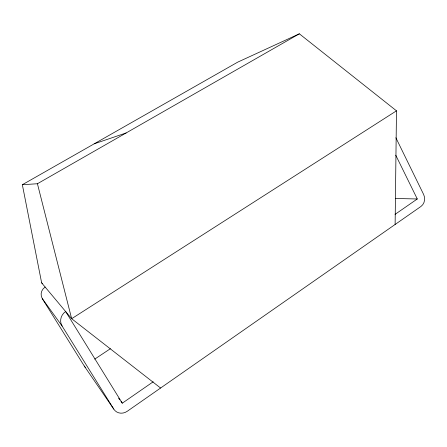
<?xml version="1.0" encoding="UTF-8"?>
<svg xmlns="http://www.w3.org/2000/svg" width="447" height="447" viewBox="0 0 447 447"><rect width="100%" height="100%" fill="white"/><g stroke="black" fill="none" stroke-linecap="round" stroke-linejoin="round"><path stroke-width="0.67" d="M395.12 224.472L396.483 110.828L299.345 33.81L237.692 62.155L22.35 184.717L41.649 282.873L71.654 318.711L160.596 388.03M121.048 401.512L122.288 403.183L153.198 381.788M395.031 214.387L417.291 198.982L395.757 155.198M94.725 359.12L110.398 348.71M396.483 110.828L71.654 318.711L37.425 183.739L299.345 33.81M94.194 143.822L126.155 132.949M22.35 184.717L37.425 183.739M395.679 198.485L417.291 198.982M41.649 282.873L42.722 283.756M118.567 398.176L119.807 399.841M45.141 287.041A8.789 8.381 -33.4 0 0 42.331 298.691L62.144 326.098L113.761 409.089A10.404 9.437 -49.4 0 0 127.283 411.257L420.968 206.447A8.7 7.387 -87.8 0 0 423.672 194.562L395.874 137.749M42.331 298.691L84.287 366.054L113.761 409.089M122.288 403.183L65.636 311.52A10.963 10.354 -40.4 0 0 62.144 326.098M85.589 367.613A8.353 7.744 -45 0 1 84.287 366.054"/></g></svg>
